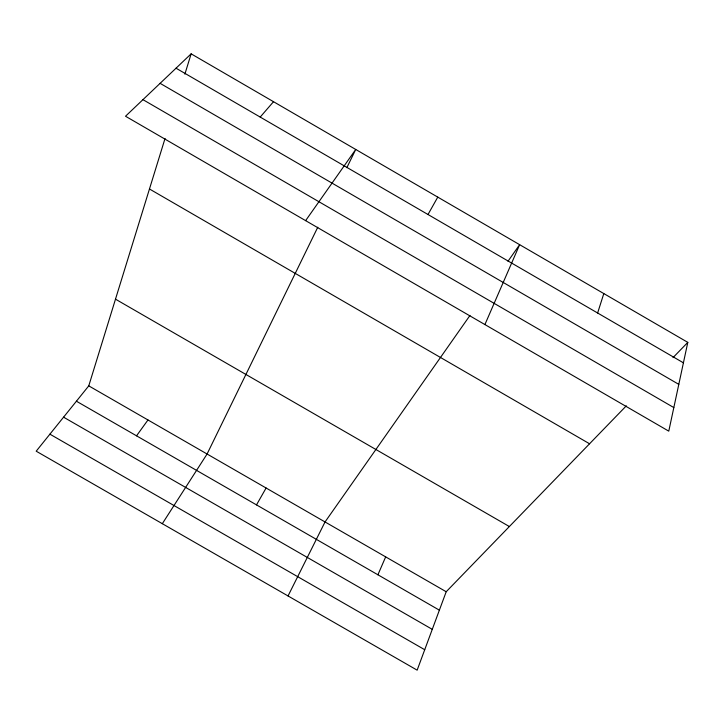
<?xml version="1.0" encoding="UTF-8"?>
<svg xmlns="http://www.w3.org/2000/svg" width="724" height="724" viewBox="0 0 724 724"><rect width="100%" height="100%" fill="white"/><g stroke="black" fill="none" stroke-linecap="round" stroke-linejoin="round"><path stroke-width="1.09" d="M687.8 342.371L668.777 431.151L125.514 116.238L191.136 53.838L687.8 342.371L673.021 357.62M626.314 405.838L446.201 591.743L417.151 670.162L36.2 451.197L88.762 385.865L165.054 138.438M184.873 74.165L191.136 53.838M597.626 313.003L603.807 293.582M377.91 574.784L385.666 556.883M484.908 324.569L519.642 244.676L508.013 261.246M317.773 227.236L207.082 454.011L162.321 523.687M346.85 167.66L355.728 149.461L305.618 220.639M288.043 595.952L325.04 521.959L469.966 315.456M428.002 214.512L437.767 197.118M256.504 504.89L266.106 488.012M136.537 435.821L147.968 419.965M260.197 117.08L273.518 101.695M63.567 417.178L432.273 629.337M49.902 434.165L424.726 649.727M115.496 299.166L509.37 526.547M88.762 385.865L446.201 591.743M76.418 401.214L439.377 610.169M142.954 99.659L673.827 407.576M149.47 188.991L589.562 443.776M176.032 68.201L683.42 362.824M160.113 83.341L678.804 384.363"/></g></svg>
